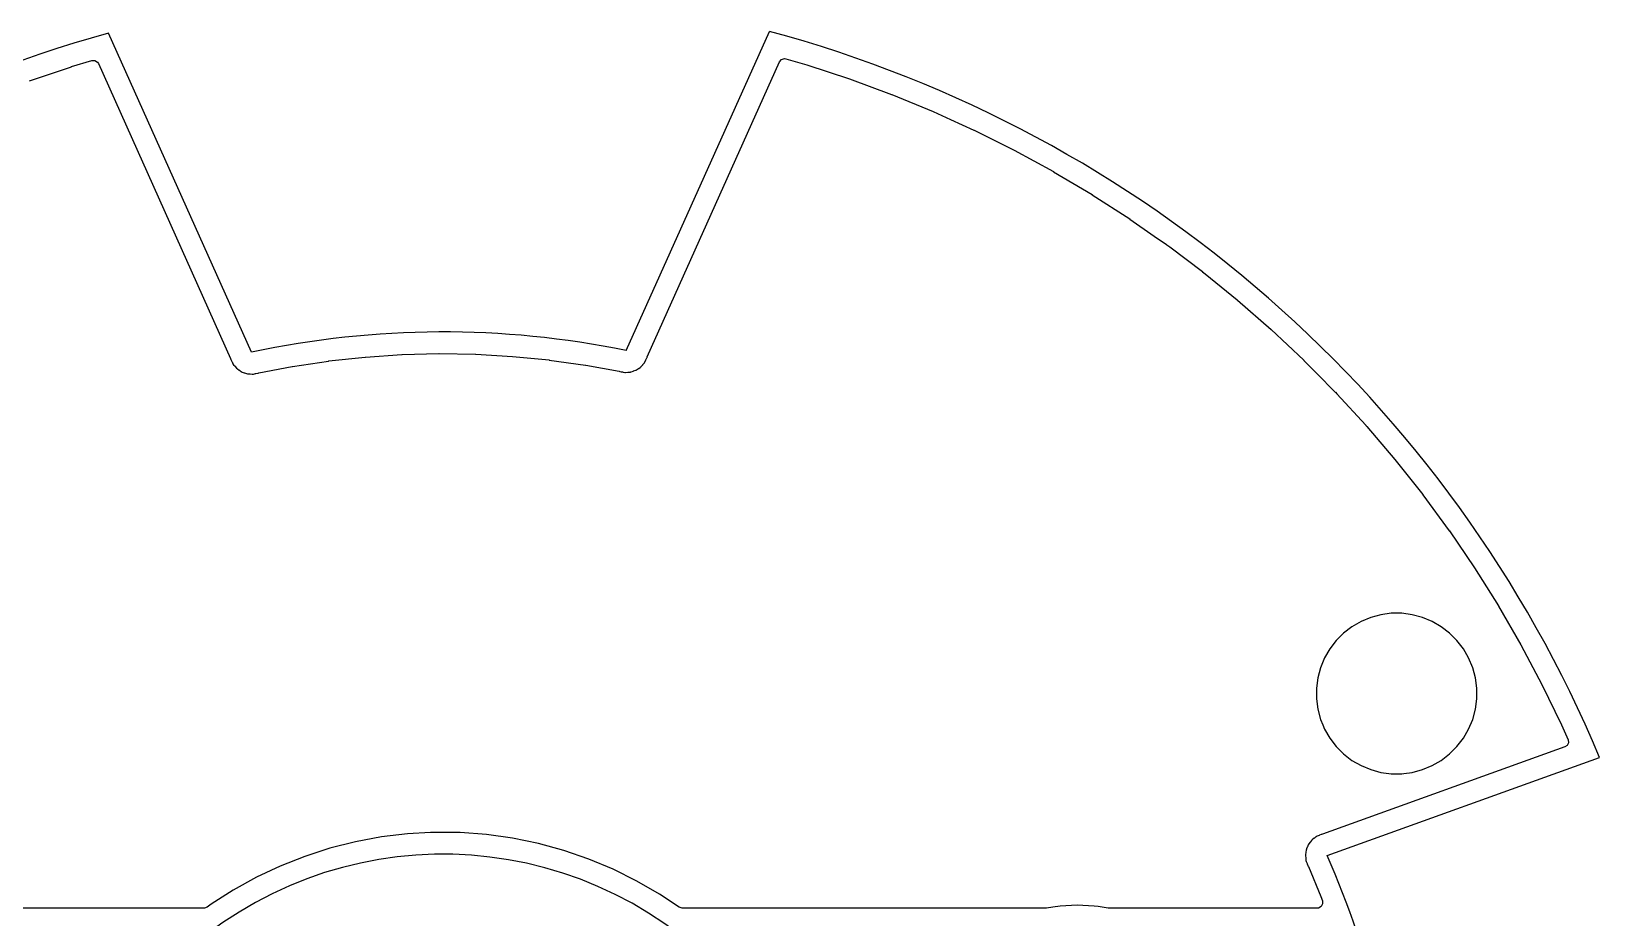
# Model space of a CAD drawing. Extents: x 120.6 to 178.3, y -99.9 to -43.1.
# Drawn here: x 139.95 to 176.14, y -63.59 to -43.14 of the extents above; entities that cross this region are included whole.
import ezdxf

# ---------------------------------------------------------------- set-up
doc = ezdxf.new("R2010")
doc.units = 0
doc.layers.add('BLACK', color=7, linetype='CONTINUOUS')

msp = doc.modelspace()

# ---------------------------------------------------------------- linework, layer by layer
at = {"layer": 'BLACK', "linetype": 'CONTINUOUS'}
for p, q in [((145.034, -50.546), (141.732, -43.18)), ((153.678164, -50.50628), (156.980164, -43.14028)), ((157.260292, -43.787046), (157.327193, -43.766894)), ((157.327193, -43.766894), (157.362503, -43.771771)), ((157.362503, -43.771771), (157.84275, -43.910654)), ((139.907946, -44.280952), (140.877992, -43.95501)), ((140.877992, -43.95501), (140.882198, -43.953681)), ((140.882198, -43.953681), (141.35035, -43.814987)), ((141.35035, -43.814987), (141.420217, -43.814819)), ((141.420217, -43.814819), (141.479086, -43.852451)), ((141.479086, -43.852451), (141.498721, -43.883157)), ((141.498721, -43.883157), (144.550431, -50.69082)), ((154.162919, -50.648449), (157.214909, -43.840165)), ((157.214909, -43.840165), (157.260292, -43.787046)), ((157.84275, -43.910654), (157.847006, -43.911969)), ((157.847006, -43.911969), (158.826574, -44.234354)), ((158.826574, -44.234354), (158.830835, -44.235842)), ((158.830835, -44.235842), (159.798015, -44.593696)), ((159.798015, -44.593696), (159.802186, -44.595326)), ((159.802186, -44.595326), (160.755715, -44.988181)), ((160.755715, -44.988181), (160.759825, -44.989964)), ((160.759825, -44.989964), (161.161236, -45.172721)), ((161.161236, -45.172721), (161.698384, -45.417278)), ((161.698384, -45.417278), (161.702457, -45.419223)), ((161.702457, -45.419223), (162.624809, -45.880431)), ((162.624809, -45.880431), (162.628777, -45.882506)), ((162.628777, -45.882506), (163.533764, -46.37703)), ((163.533764, -46.37703), (163.537656, -46.379249)), ((163.537656, -46.379249), (164.424024, -46.906407)), ((164.424024, -46.906407), (164.427836, -46.908769)), ((164.427836, -46.908769), (165.294425, -47.46787)), ((165.294425, -47.46787), (165.298111, -47.470345)), ((165.298111, -47.470345), (165.860311, -47.862782)), ((165.860311, -47.862782), (166.14371, -48.060605)), ((166.14371, -48.060605), (166.147367, -48.063257)), ((166.147367, -48.063257), (166.217026, -48.115756)), ((166.217026, -48.115756), (166.97096, -48.683968)), ((166.97096, -48.683968), (166.974487, -48.686729)), ((166.974487, -48.686729), (167.036726, -48.737294)), ((167.036726, -48.737294), (167.774847, -49.336966)), ((167.774847, -49.336966), (167.778301, -49.339877)), ((167.778301, -49.339877), (168.554495, -50.018877)), ((168.554495, -50.018877), (168.55784, -50.021913)), ((168.55784, -50.021913), (169.308751, -50.728704)), ((147.661337, -50.655074), (148.504227, -50.598693)), ((148.504227, -50.598693), (148.509317, -50.59846)), ((148.509317, -50.59846), (149.353753, -50.577067)), ((149.353753, -50.577067), (149.358861, -50.577044)), ((149.358861, -50.577044), (150.203513, -50.590675)), ((150.203513, -50.590675), (150.208587, -50.590862)), ((150.208587, -50.590862), (151.05192, -50.639493)), ((151.05192, -50.639493), (151.056992, -50.63989)), ((151.056992, -50.63989), (151.897604, -50.723438)), ((154.157921, -50.663946), (154.162919, -50.648449)), ((144.550431, -50.69082), (144.558504, -50.715453)), ((144.558504, -50.715453), (144.558553, -50.715684)), ((144.558553, -50.715684), (144.558555, -50.715688)), ((144.558555, -50.715688), (144.581166, -50.759795)), ((144.581166, -50.759795), (144.583965, -50.765627)), ((144.583965, -50.765627), (144.60424, -50.810857)), ((144.60424, -50.810857), (144.604243, -50.810861)), ((144.604243, -50.810861), (144.604398, -50.811052)), ((144.604398, -50.811052), (144.61856, -50.832739)), ((144.61856, -50.832739), (144.61867, -50.832954)), ((144.61867, -50.832954), (144.618675, -50.832961)), ((144.618675, -50.832961), (144.651932, -50.869714)), ((144.651932, -50.869714), (144.656144, -50.87462)), ((144.656144, -50.87462), (144.687437, -50.913064)), ((144.687437, -50.913064), (144.68744, -50.913066)), ((144.68744, -50.913066), (144.687442, -50.913068)), ((144.687442, -50.913068), (144.687622, -50.913198)), ((144.687622, -50.913198), (144.706935, -50.9305)), ((144.706935, -50.9305), (144.707092, -50.930674)), ((144.707092, -50.930674), (144.707094, -50.930676)), ((144.707094, -50.930676), (144.748745, -50.957578)), ((144.748745, -50.957578), (144.754098, -50.961238)), ((144.754098, -50.961238), (144.770855, -50.973347)), ((144.770855, -50.973347), (144.794249, -50.990254)), ((144.794249, -50.990254), (144.794462, -50.990335)), ((144.794462, -50.990335), (144.817601, -51.002051)), ((144.817601, -51.002051), (144.817797, -51.002178)), ((144.817797, -51.002178), (144.865025, -51.017394)), ((145.200423, -51.023468), (145.971137, -50.874301)), ((145.971137, -50.874301), (145.976121, -50.873443)), ((145.976121, -50.873443), (146.811428, -50.747441)), ((146.811428, -50.747441), (146.816504, -50.746783)), ((146.816504, -50.746783), (147.656265, -50.655519)), ((147.656265, -50.655519), (147.661337, -50.655074)), ((151.897604, -50.723438), (151.902637, -50.724043)), ((151.902637, -50.724043), (152.7391, -50.842369)), ((152.7391, -50.842369), (152.744098, -50.843182)), ((152.744098, -50.843182), (153.514065, -50.984876)), ((153.514065, -50.984876), (153.527144, -50.988026)), ((153.527144, -50.988026), (153.533556, -50.989942)), ((153.533556, -50.989942), (153.533559, -50.989944)), ((153.533559, -50.989944), (153.558934, -50.994029)), ((153.558934, -50.994029), (153.585314, -50.998277)), ((153.585314, -50.998277), (153.590568, -50.999239)), ((153.590568, -50.999239), (153.603359, -51.001868)), ((153.603359, -51.001868), (153.641938, -51.009798)), ((153.641938, -51.009798), (153.641941, -51.009797)), ((153.641941, -51.009797), (153.641942, -51.009798)), ((153.641942, -51.009798), (153.650052, -51.010382)), ((153.650052, -51.010382), (153.650043, -51.010499)), ((153.650043, -51.010499), (153.655535, -51.010775)), ((153.655535, -51.010775), (153.655539, -51.010657)), ((153.655539, -51.010657), (153.66366, -51.010889)), ((153.66366, -51.010889), (153.663668, -51.010891)), ((153.663668, -51.010891), (153.715839, -51.00554)), ((153.715839, -51.00554), (153.721118, -51.005113)), ((153.721118, -51.005113), (153.773492, -51.002017)), ((153.773492, -51.002017), (153.773494, -51.002016)), ((153.773494, -51.002016), (153.773497, -51.002016)), ((153.773497, -51.002016), (153.781478, -51.000482)), ((153.781478, -51.000482), (153.7815, -51.000597)), ((153.7815, -51.000597), (153.786884, -50.99944)), ((153.786857, -50.999326), (153.794756, -50.997449)), ((153.786884, -50.99944), (153.786857, -50.999326)), ((153.794756, -50.997449), (153.794764, -50.997449)), ((153.794764, -50.997449), (153.843778, -50.978775)), ((153.843778, -50.978775), (153.848774, -50.976994)), ((153.848774, -50.976994), (153.89855, -50.960452)), ((153.89855, -50.960452), (153.898558, -50.960446)), ((153.898558, -50.960446), (153.90586, -50.956904)), ((153.90586, -50.956904), (153.905911, -50.95701)), ((153.905911, -50.95701), (153.910818, -50.954497)), ((153.910763, -50.954394), (153.917908, -50.950536)), ((153.910818, -50.954497), (153.910763, -50.954394)), ((153.917908, -50.950536), (153.917915, -50.950534)), ((153.917915, -50.950534), (153.960431, -50.919807)), ((153.960431, -50.919807), (153.964788, -50.916799)), ((153.964788, -50.916799), (153.995819, -50.89635)), ((153.995819, -50.89635), (154.008585, -50.887939)), ((154.008585, -50.887939), (154.008586, -50.887937)), ((154.008586, -50.887937), (154.008589, -50.887936)), ((154.008589, -50.887936), (154.00859, -50.887933)), ((154.00859, -50.887933), (154.014729, -50.882619)), ((154.014729, -50.882619), (154.014806, -50.882708)), ((154.014806, -50.882708), (154.018899, -50.879007)), ((154.018818, -50.878922), (154.024722, -50.873347)), ((154.018899, -50.879007), (154.018818, -50.878922)), ((154.024722, -50.873347), (154.024727, -50.873344)), ((154.024727, -50.873344), (154.057844, -50.832658)), ((154.057844, -50.832658), (154.061263, -50.828639)), ((154.061263, -50.828639), (154.09611, -50.789412)), ((154.09611, -50.789412), (154.096112, -50.789406)), ((154.096112, -50.789406), (154.100669, -50.782682)), ((154.100669, -50.782682), (154.100766, -50.782748)), ((154.100766, -50.782748), (154.103755, -50.778125)), ((154.103654, -50.778063), (154.107914, -50.771147)), ((154.103755, -50.778125), (154.103654, -50.778063)), ((154.107914, -50.771147), (154.107921, -50.77114)), ((154.107921, -50.77114), (154.129393, -50.723237)), ((154.129393, -50.723237), (154.131626, -50.718531)), ((154.131626, -50.718531), (154.155149, -50.671592)), ((154.155149, -50.671592), (154.15515, -50.671589)), ((154.15515, -50.671589), (154.157812, -50.663909)), ((154.157812, -50.663909), (154.157921, -50.663946)), ((169.308751, -50.728704), (169.311984, -50.73186)), ((169.311984, -50.73186), (169.618903, -51.042592)), ((144.865025, -51.017394), (144.871068, -51.019518)), ((144.871068, -51.019518), (144.9174, -51.037168)), ((144.9174, -51.037168), (144.917626, -51.037191)), ((144.917626, -51.037191), (144.943009, -51.04252)), ((144.943009, -51.04252), (144.943232, -51.042592)), ((144.943232, -51.042592), (144.992742, -51.045062)), ((144.992742, -51.045062), (144.999187, -51.045553)), ((144.999187, -51.045553), (145.048496, -51.050611)), ((145.048496, -51.050611), (145.04872, -51.050575)), ((145.04872, -51.050575), (145.074617, -51.049151)), ((145.074617, -51.049151), (145.074852, -51.049163)), ((145.074852, -51.049163), (145.123311, -51.038736)), ((145.123311, -51.038736), (145.129664, -51.037542)), ((145.129664, -51.037542), (145.178605, -51.029664)), ((145.178605, -51.029664), (145.178609, -51.029662)), ((145.178609, -51.029662), (145.186394, -51.027335)), ((145.186394, -51.027335), (145.18655, -51.027859)), ((145.18655, -51.027859), (145.200423, -51.023468)), ((169.618903, -51.042592), (170.026962, -51.455722)), ((170.026962, -51.455722), (170.036666, -51.465546)), ((170.036666, -51.465546), (170.039774, -51.468809)), ((170.039774, -51.468809), (170.074233, -51.506338)), ((170.074233, -51.506338), (170.737244, -52.228399)), ((170.737244, -52.228399), (170.74023, -52.231772)), ((170.74023, -52.231772), (170.76558, -52.261483)), ((170.76558, -52.261483), (171.409581, -53.016277)), ((171.409581, -53.016277), (171.41245, -53.019766)), ((171.41245, -53.019766), (172.05278, -53.828129)), ((172.05278, -53.828129), (172.05552, -53.831721)), ((172.05552, -53.831721), (172.665973, -54.662863)), ((172.665973, -54.662863), (172.66858, -54.666552)), ((172.66858, -54.666552), (173.248348, -55.519368)), ((173.248348, -55.519368), (173.250788, -55.523101)), ((173.250788, -55.523101), (173.799164, -56.396561)), ((173.799164, -56.396561), (173.801474, -56.400395)), ((173.801474, -56.400395), (174.317347, -57.29269)), ((170.629785, -56.756777), (170.419706, -56.878067)), ((170.629794, -56.756773), (170.629785, -56.756777)), ((170.853895, -56.663947), (170.629794, -56.756773)), ((171.088214, -56.601161), (170.853895, -56.663947)), ((171.328711, -56.5695), (171.088214, -56.601161)), ((171.328712, -56.5695), (171.328711, -56.5695)), ((171.571288, -56.5695), (171.328712, -56.5695)), ((171.571289, -56.5695), (171.571288, -56.5695)), ((171.811785, -56.601161), (171.571289, -56.5695)), ((172.046104, -56.663947), (171.811785, -56.601161)), ((172.270205, -56.756773), (172.046104, -56.663947)), ((172.270212, -56.756776), (172.270205, -56.756773)), ((172.480289, -56.878064), (172.270212, -56.756776)), ((170.227256, -57.025739), (170.055739, -57.197256)), ((170.227263, -57.025733), (170.227256, -57.025739)), ((170.419706, -56.878067), (170.227263, -57.025733)), ((172.480292, -56.878066), (172.480289, -56.878064)), ((172.480293, -56.878067), (172.480292, -56.878066)), ((172.672736, -57.025733), (172.480293, -56.878067)), ((172.672743, -57.025739), (172.672736, -57.025733)), ((172.84426, -57.197256), (172.672743, -57.025739)), ((169.908067, -57.389706), (169.786777, -57.599785)), ((170.055733, -57.197263), (169.908067, -57.389706)), ((170.055739, -57.197256), (170.055733, -57.197263)), ((172.844265, -57.197262), (172.84426, -57.197256)), ((172.991936, -57.389711), (172.844265, -57.197262)), ((173.113224, -57.599788), (172.991936, -57.389711)), ((174.317347, -57.29269), (174.31762, -57.293161)), ((174.31762, -57.293161), (174.31981, -57.297113)), ((174.31981, -57.297113), (174.803096, -58.208092)), ((169.693947, -57.823895), (169.631161, -58.058214)), ((169.786773, -57.599794), (169.693947, -57.823895)), ((169.786777, -57.599785), (169.786773, -57.599794)), ((173.206054, -57.8239), (173.113224, -57.599788)), ((173.268838, -58.058211), (173.206054, -57.8239)), ((169.631161, -58.058214), (169.5995, -58.298711)), ((173.3005, -58.298712), (173.268838, -58.058211)), ((174.803096, -58.208092), (174.80514, -58.21212)), ((174.80514, -58.21212), (175.254928, -59.140108)), ((169.5995, -58.298711), (169.5995, -58.541288)), ((169.5995, -58.541288), (169.631161, -58.781785)), ((173.268838, -58.781789), (173.3005, -58.541288)), ((173.3005, -58.541288), (173.3005, -58.298712)), ((169.631161, -58.781785), (169.693947, -59.016104)), ((173.206054, -59.0161), (173.268838, -58.781789)), ((169.693947, -59.016104), (169.74701, -59.144209)), ((169.74701, -59.144209), (169.786776, -59.240212)), ((169.786776, -59.240212), (169.908064, -59.450289)), ((172.991936, -59.450289), (173.113224, -59.240212)), ((173.113224, -59.240212), (173.206054, -59.0161)), ((175.254928, -59.140108), (175.256824, -59.144209)), ((175.256824, -59.144209), (175.407269, -59.485772)), ((175.335789, -59.652426), (169.739456, -61.667036)), ((169.908064, -59.450289), (169.908066, -59.450292)), ((169.908066, -59.450292), (169.908067, -59.450293)), ((169.908067, -59.450293), (170.055733, -59.642736)), ((170.055733, -59.642736), (170.055739, -59.642743)), ((170.055739, -59.642743), (170.227256, -59.81426)), ((172.672738, -59.814265), (172.844265, -59.642738)), ((172.844265, -59.642738), (172.991936, -59.450289)), ((175.386397, -59.618216), (175.335789, -59.652426)), ((175.416277, -59.555058), (175.386397, -59.618216)), ((175.407269, -59.485772), (175.416277, -59.555058)), ((169.851415, -62.158676), (176.135051, -59.896645)), ((170.227256, -59.81426), (170.227262, -59.814265)), ((170.227262, -59.814265), (170.419711, -59.961936)), ((170.419711, -59.961936), (170.629788, -60.083224)), ((172.270212, -60.083224), (172.480289, -59.961936)), ((172.480289, -59.961936), (172.672738, -59.814265)), ((170.629788, -60.083224), (170.8539, -60.176054)), ((170.8539, -60.176054), (171.088211, -60.238838)), ((171.088211, -60.238838), (171.268586, -60.262584)), ((171.268586, -60.262584), (171.328711, -60.2705)), ((171.328711, -60.2705), (171.328712, -60.2705)), ((171.328712, -60.2705), (171.571289, -60.2705)), ((171.571289, -60.2705), (171.619388, -60.264167)), ((171.619388, -60.264167), (171.811789, -60.238838)), ((171.811789, -60.238838), (172.0461, -60.176054)), ((172.0461, -60.176054), (172.270212, -60.083224)), ((147.429316, -61.840958), (146.839465, -61.990123)), ((148.0275, -61.730058), (147.429316, -61.840958)), ((148.631597, -61.657869), (148.0275, -61.730058)), ((149.16555, -61.628709), (148.631597, -61.657869)), ((149.239093, -61.624693), (149.16555, -61.628709)), ((149.239112, -61.624692), (149.239093, -61.624693)), ((149.847467, -61.630667), (149.239112, -61.624692)), ((150.454186, -61.675768), (149.847467, -61.630667)), ((151.056732, -61.759806), (150.454186, -61.675768)), ((151.652651, -61.882439), (151.056732, -61.759806)), ((169.455747, -61.851464), (169.426614, -61.885936)), ((169.46085, -61.845002), (169.455747, -61.851464)), ((169.487628, -61.808674), (169.46085, -61.845002)), ((169.490482, -61.806395), (169.487628, -61.808674)), ((169.491317, -61.805727), (169.490482, -61.806395)), ((169.508635, -61.788884), (169.491317, -61.805727)), ((169.510709, -61.786431), (169.508635, -61.788884)), ((169.511677, -61.785285), (169.510709, -61.786431)), ((169.548729, -61.759535), (169.511677, -61.785285)), ((169.555331, -61.754614), (169.548729, -61.759535)), ((169.590609, -61.726446), (169.555331, -61.754614)), ((169.590618, -61.72644), (169.590609, -61.726446)), ((169.594937, -61.724553), (169.590618, -61.72644)), ((169.616022, -61.712768), (169.594937, -61.724553)), ((169.619891, -61.710079), (169.616022, -61.712768)), ((169.619898, -61.710075), (169.619891, -61.710079)), ((169.662356, -61.694791), (169.619898, -61.710075)), ((169.670007, -61.691746), (169.662356, -61.694791)), ((169.711363, -61.673674), (169.670007, -61.691746)), ((169.711371, -61.673671), (169.711363, -61.673674)), ((169.716019, -61.672968), (169.711371, -61.673671)), ((169.739456, -61.667036), (169.716019, -61.672968)), ((146.260452, -62.17692), (145.694672, -62.400573)), ((146.83946, -61.990124), (146.260452, -62.17692)), ((146.839465, -61.990123), (146.83946, -61.990124)), ((151.652669, -61.882443), (151.652651, -61.882439)), ((152.239417, -62.043147), (151.652669, -61.882443)), ((152.239456, -62.043159), (152.239417, -62.043147)), ((152.814684, -62.24129), (152.239456, -62.043159)), ((169.347215, -62.163729), (169.346689, -62.16842)), ((169.346689, -62.16842), (169.34669, -62.168424)), ((169.34669, -62.168424), (169.353445, -62.213059)), ((169.355148, -62.090467), (169.347157, -62.134878)), ((169.347157, -62.134878), (169.347551, -62.139578)), ((169.347551, -62.139578), (169.347215, -62.163729)), ((169.353445, -62.213059), (169.354406, -62.221242)), ((169.354406, -62.221242), (169.358179, -62.266198)), ((169.356336, -62.082322), (169.355148, -62.090467)), ((169.361365, -62.037457), (169.356336, -62.082322)), ((169.363086, -62.033063), (169.361365, -62.037454)), ((169.361365, -62.037454), (169.361365, -62.037457)), ((169.369662, -62.009821), (169.363086, -62.033063)), ((169.370497, -62.005181), (169.369662, -62.009821)), ((169.389713, -61.964348), (169.370497, -62.005181)), ((169.39297, -61.956784), (169.389713, -61.964348)), ((169.409437, -61.914753), (169.39297, -61.956784)), ((169.412229, -61.910966), (169.409437, -61.914753)), ((169.424608, -61.890199), (169.412229, -61.910966)), ((169.426612, -61.88594), (169.424608, -61.890199)), ((169.426614, -61.885936), (169.426612, -61.88594)), ((145.69467, -62.400574), (145.144426, -62.660174)), ((145.694672, -62.400573), (145.69467, -62.400574)), ((152.814686, -62.241291), (152.814684, -62.24129)), ((153.375964, -62.476015), (152.814686, -62.241291)), ((153.920991, -62.746366), (153.375964, -62.476015)), ((169.358179, -62.266198), (169.35818, -62.266202)), ((169.35818, -62.266202), (169.359776, -62.270635)), ((169.359776, -62.270635), (169.365705, -62.29406)), ((169.365705, -62.29406), (169.366411, -62.298723)), ((169.366411, -62.298723), (169.366413, -62.298729)), ((169.366413, -62.298729), (169.366414, -62.29873)), ((169.366414, -62.29873), (169.384478, -62.340065)), ((169.384478, -62.340065), (169.387525, -62.347718)), ((169.387525, -62.347718), (169.402817, -62.390197)), ((169.402817, -62.390197), (169.402818, -62.390199)), ((169.402818, -62.390199), (169.402819, -62.3902)), ((169.402819, -62.3902), (169.404347, -62.393162)), ((169.404347, -62.393162), (169.415089, -62.412808)), ((169.415089, -62.412808), (169.701651, -63.103169)), ((144.612051, -62.954621), (144.099693, -63.282725)), ((145.144425, -62.660174), (144.612051, -62.954621)), ((145.144426, -62.660174), (145.144425, -62.660174)), ((154.447498, -63.051221), (153.920991, -62.746366)), ((144.099693, -63.282725), (144.009678, -63.348905)), ((154.897607, -63.35209), (154.447498, -63.051221)), ((164.084, -63.304675), (163.691409, -63.323962)), ((164.476591, -63.323962), (164.084, -63.304675)), ((169.701651, -63.103169), (169.703336, -63.107452)), ((169.703336, -63.107452), (169.739922, -63.205745)), ((169.744859, -63.27544), (169.711333, -63.33674)), ((169.739922, -63.205745), (169.744859, -63.27544)), ((143.936228, -63.373), (135.606327, -63.373)), ((143.944005, -63.372756), (143.936228, -63.373)), ((144.009678, -63.348905), (143.944005, -63.372756)), ((154.899477, -63.353315), (154.897607, -63.35209)), ((154.966516, -63.373), (154.899477, -63.353315)), ((163.351673, -63.373), (154.966516, -63.373)), ((163.369865, -63.371658), (163.351673, -63.373)), ((163.523256, -63.348905), (163.369865, -63.371658)), ((163.6914, -63.323963), (163.523256, -63.348905)), ((163.691403, -63.323962), (163.6914, -63.323963)), ((163.691409, -63.323962), (163.691403, -63.323962)), ((164.476597, -63.323962), (164.476591, -63.323962)), ((164.476599, -63.323963), (164.476597, -63.323962)), ((164.562734, -63.33674), (164.476599, -63.323963)), ((164.798134, -63.371658), (164.562734, -63.33674)), ((164.816327, -63.373), (164.798134, -63.371658)), ((169.623711, -63.373), (164.816327, -63.373)), ((169.649987, -63.370184), (169.623711, -63.373)), ((169.711333, -63.33674), (169.649987, -63.370184))]:
    msp.add_line(p, q, dxfattribs=at)
at = {"layer": 'BLACK'}
for radius, start, end in [(28.942477, 105.4670478, 157.2282314), (28.931043, 22.7278904, 74.9143648), (20.998014, 78.3848825, 102.1416578), (8.946616, -403.3523263, -134.0844504), (22.264, 4.4625363, 23.6063281)]:
    msp.add_arc((149.4505, -71.0743), radius, start, end, dxfattribs=at)

doc.saveas('drawing.dxf')
